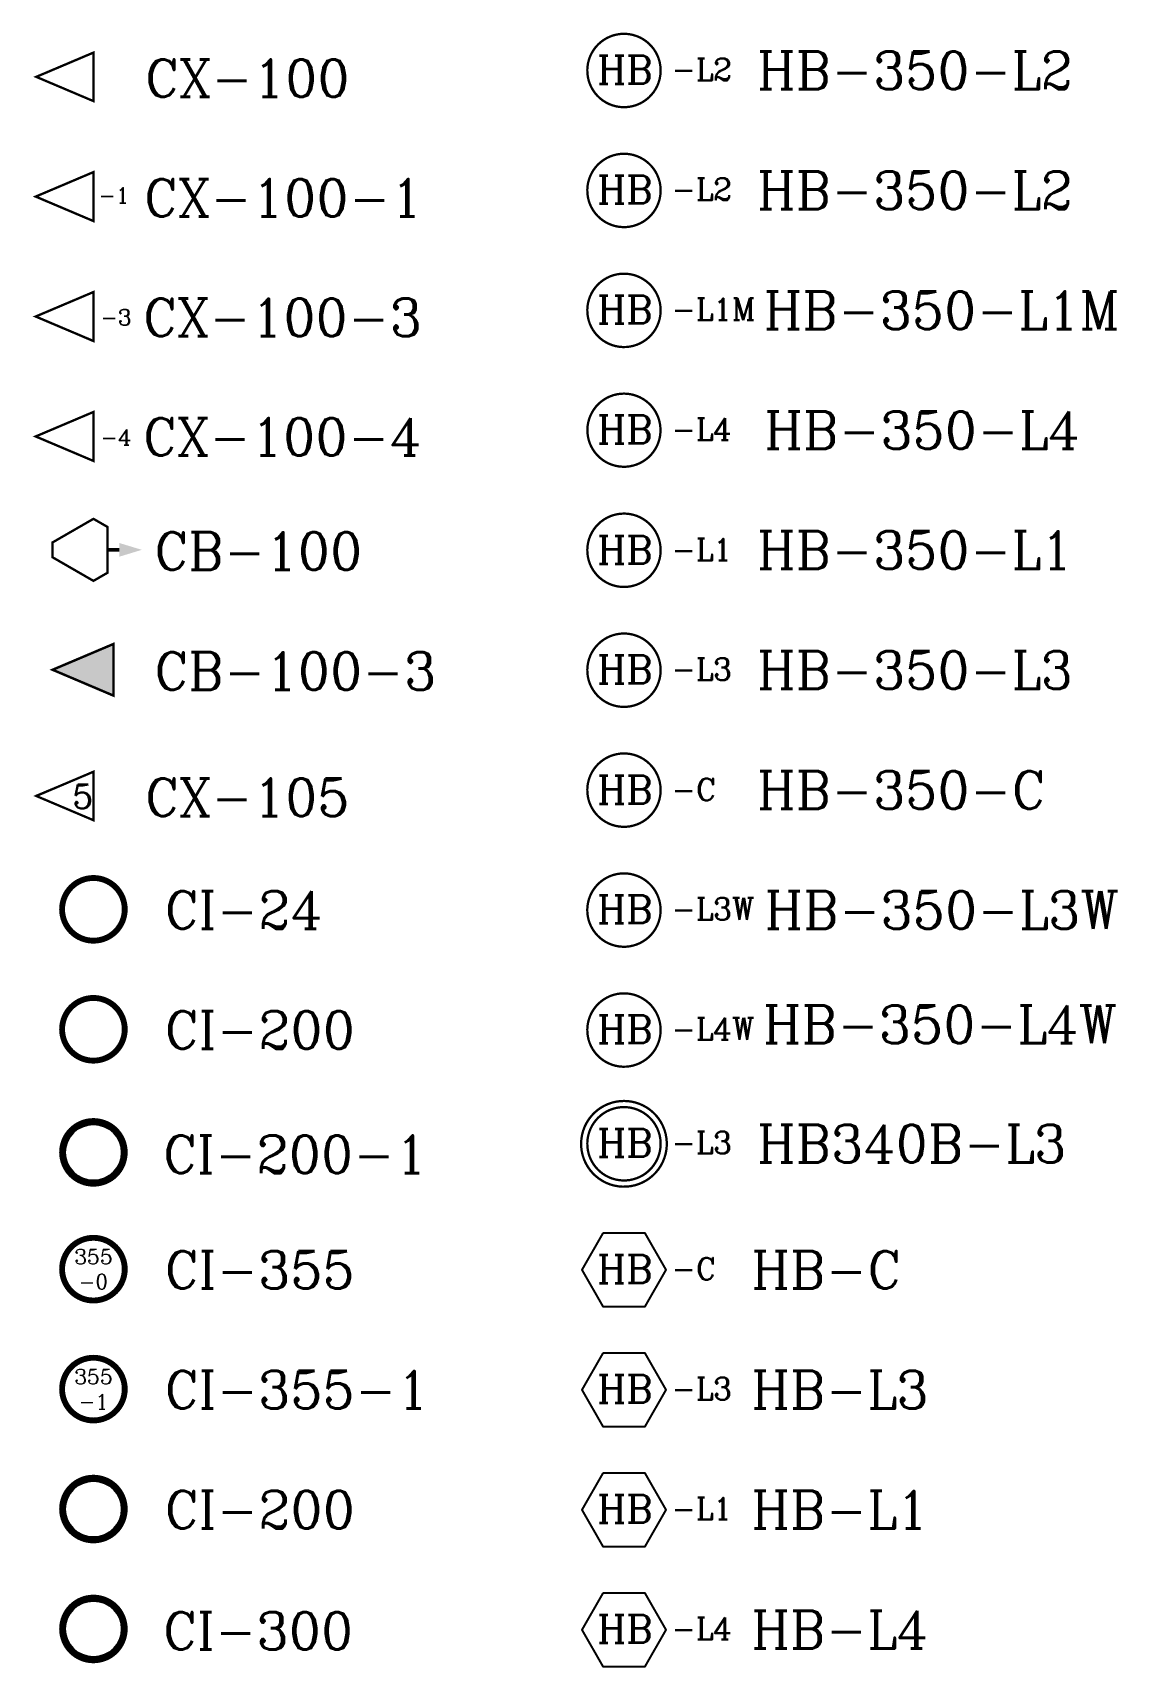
# Paper-space layout 'Analog' of a CAD drawing. Header units: inches. Extents: x 7 to 39, y -6.1 to 16.
# Drawn here: x 7.1 to 10.63, y -0.61 to 4.71 of the extents above; entities that cross this region are included whole.
import ezdxf

# ---------------------------------------------------------------- set-up
doc = ezdxf.new("R2010")
doc.units = ezdxf.units.IN
doc.header["$MEASUREMENT"] = 0
doc.layers.add('WATTSTOPPER', color=160, linetype='Continuous')
doc.styles.add('FSL12-1', font='complex.shx')
doc.styles.add('ROMANC', font='COMPLEX.SHX')
doc.styles.add('WS8th', font='complex.shx', dxfattribs={"height": 0.1875})

# ---------------------------------------------------------------- blocks, each defined once
blk = doc.blocks.new('*U55')
at = {"layer": 'WATTSTOPPER', "linetype": 'Continuous'}
blk.add_hatch(color=256, dxfattribs=at).paths.add_polyline_path([(0.1927, 0.0003), (0.1194, -0.0221), (0.1194, 0.0226)])
at = {"layer": 'WATTSTOPPER', "linetype": 'Continuous', "const_width": 0.00765}
blk.add_lwpolyline([(0.0811, 0.0747), (0.0352, 0.1012), (-0.0978, 0.0245), (-0.0978, -0.024), (0.0352, -0.1007), (0.0811, -0.0742)], close=True, dxfattribs=at)
at = {"layer": 'WATTSTOPPER', "linetype": 'Continuous', "const_width": 0.0127}
blk.add_lwpolyline([(0.0811, 0.0003), (0.1194, 0.0003)], dxfattribs=at)
at = {"layer": 'WATTSTOPPER', "style": 'WS8th'}
blk.add_text('CB-100', height=0.1224, dxfattribs=at).set_placement((0.2335, -0.065))
blk = doc.blocks.new('key_CX-100')
at = {"layer": 'WATTSTOPPER', "linetype": 'Continuous'}
for p, q in [((0.0623, 0.0815), (-0.1239, 0.0026)), ((0.0623, 0.0815), (0.0623, -0.0763)), ((-0.1239, 0.0026), (0.0623, -0.0763))]:
    blk.add_line(p, q, dxfattribs=at)
at = {"layer": 'WATTSTOPPER', "linetype": 'Continuous', "const_width": 0.00757}
blk.add_lwpolyline([(0.0623, 0.0815), (-0.1239, 0.0026), (0.0623, -0.0763)], close=True, dxfattribs=at)
at = {"layer": 'WATTSTOPPER', "style": 'WS8th'}
blk.add_attdef('LEGEND_WATTSTOPPER', (0.2302, -0.0628), '', height=0.1224, dxfattribs=at)
blk = doc.blocks.new('key_CX-100-1')
at = {"layer": 'WATTSTOPPER', "linetype": 'Continuous', "const_width": 0.00765}
blk.add_lwpolyline([(0.0664, 0.081), (-0.1217, 0.0013), (0.0664, -0.0784)], close=True, dxfattribs=at)
at = {"layer": 'WATTSTOPPER', "linetype": 'Continuous', "insert": (0.0824, 0.0308), "char_height": 0.051, "width": 0.736312, "attachment_point": 1, "style": 'FSL12-1'}
blk.add_mtext('-1', dxfattribs=at)
at = {"layer": 'WATTSTOPPER', "style": 'WS8th'}
blk.add_attdef('LEGEND_WATTSTOPPER', (0.2308, -0.064), '', height=0.1224, dxfattribs=at)
blk = doc.blocks.new('key_CX-100-3')
at = {"layer": 'WATTSTOPPER', "linetype": 'Continuous'}
for p, q in [((0.0677, 0.0784), (-0.1204, -0.0013)), ((0.0677, 0.0784), (0.0677, -0.081)), ((-0.1204, -0.0013), (0.0677, -0.081))]:
    blk.add_line(p, q, dxfattribs=at)
at = {"layer": 'WATTSTOPPER', "linetype": 'Continuous', "const_width": 0.00765}
blk.add_lwpolyline([(0.0677, 0.0784), (-0.1204, -0.0013), (0.0677, -0.081)], close=True, dxfattribs=at)
at = {"layer": 'WATTSTOPPER', "linetype": 'Continuous', "insert": (0.0907, 0.0217), "char_height": 0.051, "width": 0.736312, "attachment_point": 1, "style": 'FSL12-1'}
blk.add_mtext('-3', dxfattribs=at)
at = {"layer": 'WATTSTOPPER', "style": 'WS8th'}
blk.add_attdef('LEGEND_WATTSTOPPER', (0.2294, -0.0652), '', height=0.1224, dxfattribs=at)
blk = doc.blocks.new('key_CX-100-4')
at = {"layer": 'WATTSTOPPER', "linetype": 'Continuous', "const_width": 0.00765}
blk.add_lwpolyline([(0.068, 0.0804), (-0.1201, 0.0007), (0.068, -0.079)], close=True, dxfattribs=at)
at = {"layer": 'WATTSTOPPER', "linetype": 'Continuous', "insert": (0.091, 0.0237), "char_height": 0.051, "width": 0.736312, "attachment_point": 1, "style": 'FSL12-1'}
blk.add_mtext('-4', dxfattribs=at)
at = {"layer": 'WATTSTOPPER', "style": 'WS8th'}
blk.add_attdef('LEGEND_WATTSTOPPER', (0.2293, -0.0617), '', height=0.1224, dxfattribs=at)
blk = doc.blocks.new('key_CI-200')
at = {"layer": 'WATTSTOPPER', "linetype": 'Continuous', "const_width": 0.0191}
blk.add_lwpolyline([(0.102, 0, 1), (-0.102, 0, 1)], format="xyb", close=True, dxfattribs=at)
at = {"layer": 'WATTSTOPPER', "linetype": 'Continuous'}
blk.add_circle((0, 0), 0.102, dxfattribs=at)
at = {"layer": 'WATTSTOPPER', "style": 'WS8th'}
blk.add_attdef('LEGEND_WATTSTOPPER', (0.2321, -0.0633), '', height=0.1224, dxfattribs=at)
at = {"layer": 'WATTSTOPPER', "linetype": 'Continuous', "style": 'FSL12-1', "flags": 2}
blk.add_attdef('-0', (-0.0738, -0.0418), '', height=0.0765, dxfattribs=at)
blk = doc.blocks.new('key_CI-200-1')
at = {"layer": 'WATTSTOPPER', "linetype": 'Continuous', "const_width": 0.0191}
blk.add_lwpolyline([(0.102, 0, 1), (-0.102, 0, 1)], format="xyb", close=True, dxfattribs=at)
at = {"layer": 'WATTSTOPPER', "linetype": 'Continuous'}
for radius in [0.102, 0.0918]:
    blk.add_circle((0, 0), radius, dxfattribs=at)
at = {"layer": 'WATTSTOPPER', "style": 'WS8th'}
blk.add_attdef('LEGEND_WATTSTOPPER', (0.2267, -0.0673), '', height=0.1224, dxfattribs=at)
at = {"layer": 'WATTSTOPPER', "linetype": 'Continuous', "style": 'FSL12-1', "flags": 2}
blk.add_attdef('-1', (-0.0664, -0.0376), '', height=0.0689, dxfattribs=at)
blk = doc.blocks.new('key_HB-L3')
at = {"layer": 'WATTSTOPPER'}
blk.add_lwpolyline([(-0.2204, 0.1161), (-0.2892, -0.0032), (-0.2204, -0.1224), (-0.0827, -0.1224), (-0.0138, -0.0032), (-0.0827, 0.1161)], close=True, dxfattribs=at)
at = {"layer": 'WATTSTOPPER', "insert": (-0.2391, 0.0457), "char_height": 0.0918, "width": 0.173135, "attachment_point": 1, "style": 'WS8th'}
blk.add_mtext('HB', dxfattribs=at)
at = {"layer": 'WATTSTOPPER', "linetype": 'Continuous', "insert": (0.0031, 0.0364), "char_height": 0.07172, "width": 1.035439, "attachment_point": 1, "style": 'FSL12-1'}
blk.add_mtext('-L3', dxfattribs=at)
at = {"layer": 'WATTSTOPPER', "style": 'WS8th'}
blk.add_attdef('LEGEND_WATTSTOPPER', (0.2629, -0.0642), '', height=0.1224, dxfattribs=at)
blk = doc.blocks.new('key_HB-L1')
at = {"layer": 'WATTSTOPPER'}
blk.add_lwpolyline([(-0.2204, 0.1161), (-0.2892, -0.0032), (-0.2204, -0.1224), (-0.0827, -0.1224), (-0.0138, -0.0032), (-0.0827, 0.1161)], close=True, dxfattribs=at)
at = {"layer": 'WATTSTOPPER', "insert": (-0.2391, 0.0457), "char_height": 0.0918, "width": 0.173135, "attachment_point": 1, "style": 'WS8th'}
blk.add_mtext('HB', dxfattribs=at)
at = {"layer": 'WATTSTOPPER', "linetype": 'Continuous', "insert": (0.0031, 0.0364), "char_height": 0.07172, "width": 1.035439, "attachment_point": 1, "style": 'FSL12-1'}
blk.add_mtext('-L1', dxfattribs=at)
at = {"layer": 'WATTSTOPPER', "style": 'WS8th'}
blk.add_attdef('LEGEND_WATTSTOPPER', (0.2629, -0.0642), '', height=0.1224, dxfattribs=at)
blk = doc.blocks.new('key_HB-L4')
at = {"layer": 'WATTSTOPPER'}
blk.add_lwpolyline([(-0.2204, 0.1161), (-0.2892, -0.0032), (-0.2204, -0.1224), (-0.0827, -0.1224), (-0.0138, -0.0032), (-0.0827, 0.1161)], close=True, dxfattribs=at)
at = {"layer": 'WATTSTOPPER', "insert": (-0.2391, 0.0457), "char_height": 0.0918, "width": 0.173135, "attachment_point": 1, "style": 'WS8th'}
blk.add_mtext('HB', dxfattribs=at)
at = {"layer": 'WATTSTOPPER', "linetype": 'Continuous', "insert": (0.0031, 0.0364), "char_height": 0.07172, "width": 1.035439, "attachment_point": 1, "style": 'FSL12-1'}
blk.add_mtext('-L4', dxfattribs=at)
at = {"layer": 'WATTSTOPPER', "style": 'WS8th'}
blk.add_attdef('LEGEND_WATTSTOPPER', (0.2629, -0.0642), '', height=0.1224, dxfattribs=at)
blk = doc.blocks.new('key_HB-C')
at = {"layer": 'WATTSTOPPER'}
blk.add_lwpolyline([(-0.2234, 0.1161), (-0.2923, -0.0032), (-0.2234, -0.1224), (-0.0857, -0.1224), (-0.0169, -0.0032), (-0.0857, 0.1161)], close=True, dxfattribs=at)
at = {"layer": 'WATTSTOPPER', "insert": (-0.2422, 0.0457), "char_height": 0.0918, "width": 0.173135, "attachment_point": 1, "style": 'WS8th'}
blk.add_mtext('HB', dxfattribs=at)
at = {"layer": 'WATTSTOPPER', "linetype": 'Continuous', "insert": (0, 0.0364), "char_height": 0.07172, "width": 1.035439, "attachment_point": 1, "style": 'FSL12-1'}
blk.add_mtext('-C', dxfattribs=at)
at = {"layer": 'WATTSTOPPER', "style": 'WS8th'}
blk.add_attdef('LEGEND_WATTSTOPPER', (0.2599, -0.0642), '', height=0.1224, dxfattribs=at)
blk = doc.blocks.new('key_HB-350-L1M')
at = {"layer": 'WATTSTOPPER', "linetype": 'Continuous', "const_width": 0.0075}
blk.add_lwpolyline([(-0.2073, 0.1193, 15.257052), (-0.1764, 0.1152, 0.065543), (-0.2073, 0.1193, 0.879053)], format="xyb", dxfattribs=at)
at = {"layer": 'WATTSTOPPER', "insert": (-0.2949, 0.0488), "char_height": 0.0918, "width": 0.173135, "attachment_point": 1, "style": 'WS8th'}
blk.add_mtext('HB', dxfattribs=at)
at = {"layer": 'WATTSTOPPER', "linetype": 'Continuous', "insert": (-0.0527, 0.0395), "char_height": 0.07172, "width": 1.035439, "attachment_point": 1, "style": 'FSL12-1'}
blk.add_mtext('-L1M', dxfattribs=at)
at = {"layer": 'WATTSTOPPER', "style": 'WS8th'}
blk.add_attdef('LEGEND_WATTSTOPPER', (0.2473, -0.0608), '', height=0.1224, dxfattribs=at)
blk = doc.blocks.new('key_HB-350-L4')
at = {"layer": 'WATTSTOPPER', "linetype": 'Continuous', "const_width": 0.0075}
blk.add_lwpolyline([(-0.231, 0.1193, 15.257052), (-0.2002, 0.1152, 0.065543), (-0.231, 0.1193, 0.879053)], format="xyb", dxfattribs=at)
at = {"layer": 'WATTSTOPPER', "insert": (-0.3186, 0.0488), "char_height": 0.0918, "width": 0.173135, "attachment_point": 1, "style": 'WS8th'}
blk.add_mtext('HB', dxfattribs=at)
at = {"layer": 'WATTSTOPPER', "linetype": 'Continuous', "insert": (-0.0765, 0.0395), "char_height": 0.07172, "width": 1.035439, "attachment_point": 1, "style": 'FSL12-1'}
blk.add_mtext('-L4', dxfattribs=at)
at = {"layer": 'WATTSTOPPER', "style": 'WS8th'}
blk.add_attdef('LEGEND_WATTSTOPPER', (0.2257, -0.0608), '', height=0.1224, dxfattribs=at)
blk = doc.blocks.new('key_HB-350-L1')
at = {"layer": 'WATTSTOPPER', "linetype": 'Continuous', "const_width": 0.0075}
blk.add_lwpolyline([(-0.2073, 0.1193, 15.257052), (-0.1764, 0.1152, 0.065543), (-0.2073, 0.1193, 0.879053)], format="xyb", dxfattribs=at)
at = {"layer": 'WATTSTOPPER', "insert": (-0.2949, 0.0472), "char_height": 0.0918, "width": 0.173135, "attachment_point": 1, "style": 'WS8th'}
blk.add_mtext('HB', dxfattribs=at)
at = {"layer": 'WATTSTOPPER', "linetype": 'Continuous', "insert": (-0.0527, 0.0379), "char_height": 0.07172, "width": 1.035439, "attachment_point": 1, "style": 'FSL12-1'}
blk.add_mtext('-L1', dxfattribs=at)
at = {"layer": 'WATTSTOPPER', "style": 'WS8th'}
blk.add_attdef('LEGEND_WATTSTOPPER', (0.2257, -0.0608), '', height=0.1224, dxfattribs=at)
blk = doc.blocks.new('key_HB-350-L3')
at = {"layer": 'WATTSTOPPER', "linetype": 'Continuous', "const_width": 0.0075}
blk.add_lwpolyline([(-0.2073, 0.1193, 15.257052), (-0.1764, 0.1152, 0.065543), (-0.2073, 0.1193, 0.879053)], format="xyb", dxfattribs=at)
at = {"layer": 'WATTSTOPPER', "insert": (-0.2949, 0.0488), "char_height": 0.0918, "width": 0.173135, "attachment_point": 1, "style": 'WS8th'}
blk.add_mtext('HB', dxfattribs=at)
at = {"layer": 'WATTSTOPPER', "linetype": 'Continuous', "insert": (-0.0527, 0.0395), "char_height": 0.07172, "width": 1.035439, "attachment_point": 1, "style": 'FSL12-1'}
blk.add_mtext('-L3', dxfattribs=at)
at = {"layer": 'WATTSTOPPER', "style": 'WS8th'}
blk.add_attdef('LEGEND_WATTSTOPPER', (0.2257, -0.0608), '', height=0.1224, dxfattribs=at)
blk = doc.blocks.new('key_HB-350-C')
at = {"layer": 'WATTSTOPPER', "linetype": 'Continuous', "const_width": 0.0075}
blk.add_lwpolyline([(-0.2073, 0.1193, 15.257052), (-0.1764, 0.1152, 0.065543), (-0.2073, 0.1193, 0.879053)], format="xyb", dxfattribs=at)
at = {"layer": 'WATTSTOPPER', "insert": (-0.2949, 0.0472), "char_height": 0.0918, "width": 0.173135, "attachment_point": 1, "style": 'WS8th'}
blk.add_mtext('HB', dxfattribs=at)
at = {"layer": 'WATTSTOPPER', "linetype": 'Continuous', "insert": (-0.0527, 0.0379), "char_height": 0.07172, "width": 1.035439, "attachment_point": 1, "style": 'FSL12-1'}
blk.add_mtext('-C', dxfattribs=at)
at = {"layer": 'WATTSTOPPER', "style": 'WS8th'}
blk.add_attdef('LEGEND_WATTSTOPPER', (0.2257, -0.0608), '', height=0.1224, dxfattribs=at)
blk = doc.blocks.new('key_HB-350-L3W')
at = {"layer": 'WATTSTOPPER', "linetype": 'Continuous', "const_width": 0.0075}
blk.add_lwpolyline([(-0.2318, 0.1193, 15.257052), (-0.2009, 0.1152, 0.065543), (-0.2318, 0.1193, 0.879053)], format="xyb", dxfattribs=at)
at = {"layer": 'WATTSTOPPER', "insert": (-0.3194, 0.0488), "char_height": 0.0918, "width": 0.173135, "attachment_point": 1, "style": 'WS8th'}
blk.add_mtext('HB', dxfattribs=at)
at = {"layer": 'WATTSTOPPER', "linetype": 'Continuous', "insert": (-0.0772, 0.0395), "char_height": 0.07172, "width": 1.035439, "attachment_point": 1, "style": 'FSL12-1'}
blk.add_mtext('-L3W', dxfattribs=at)
at = {"layer": 'WATTSTOPPER', "style": 'WS8th'}
blk.add_attdef('LEGEND_WATTSTOPPER', (0.2257, -0.0608), '', height=0.1224, dxfattribs=at)
blk = doc.blocks.new('key_HB-350-L4W')
at = {"layer": 'WATTSTOPPER', "linetype": 'Continuous', "const_width": 0.0075}
blk.add_lwpolyline([(-0.2262, 0.1016, 15.257052), (-0.1953, 0.0975, 0.065543), (-0.2262, 0.1016, 0.879053)], format="xyb", dxfattribs=at)
at = {"layer": 'WATTSTOPPER', "insert": (-0.3138, 0.0311), "char_height": 0.0918, "width": 0.173135, "attachment_point": 1, "style": 'WS8th'}
blk.add_mtext('HB', dxfattribs=at)
at = {"layer": 'WATTSTOPPER', "linetype": 'Continuous', "insert": (-0.0716, 0.0218), "char_height": 0.07172, "width": 1.035439, "attachment_point": 1, "style": 'FSL12-1'}
blk.add_mtext('-L4W', dxfattribs=at)
at = {"layer": 'WATTSTOPPER', "style": 'WS8th'}
blk.add_attdef('LEGEND_WATTSTOPPER', (0.2257, -0.0608), '', height=0.1224, dxfattribs=at)
blk = doc.blocks.new('key_HB-350-L2')
at = {"layer": 'WATTSTOPPER', "linetype": 'Continuous', "const_width": 0.0075}
blk.add_lwpolyline([(-0.2073, 0.1193, 15.257052), (-0.1764, 0.1152, 0.065543), (-0.2073, 0.1193, 0.879053)], format="xyb", dxfattribs=at)
at = {"layer": 'WATTSTOPPER', "insert": (-0.2949, 0.0488), "char_height": 0.0918, "width": 0.173135, "attachment_point": 1, "style": 'WS8th'}
blk.add_mtext('HB', dxfattribs=at)
at = {"layer": 'WATTSTOPPER', "linetype": 'Continuous', "insert": (-0.0527, 0.0395), "char_height": 0.07172, "width": 1.035439, "attachment_point": 1, "style": 'FSL12-1'}
blk.add_mtext('-L2', dxfattribs=at)
at = {"layer": 'WATTSTOPPER', "style": 'WS8th'}
blk.add_attdef('LEGEND_WATTSTOPPER', (0.2257, -0.0608), '', height=0.1224, dxfattribs=at)
blk = doc.blocks.new('key_CI-355')
at = {"layer": 'WATTSTOPPER', "linetype": 'Continuous', "const_width": 0.0191}
blk.add_lwpolyline([(0.102, 0, 1), (-0.102, 0, 1)], format="xyb", close=True, dxfattribs=at)
at = {"layer": 'WATTSTOPPER', "linetype": 'Continuous'}
blk.add_circle((0, 0), 0.102, dxfattribs=at)
at = {"layer": 'WATTSTOPPER', "linetype": 'Continuous', "insert": (0, 0), "char_height": 0.04863, "attachment_point": 5, "style": 'ROMANC'}
blk.add_mtext_dynamic_manual_height_columns('355\\P-0', width=19.124693, gutter_width=202.6838, heights=[0], dxfattribs=at)
at = {"layer": 'WATTSTOPPER', "style": 'WS8th'}
blk.add_attdef('LEGEND_WATTSTOPPER', (0.2321, -0.0633), '', height=0.1224, dxfattribs=at)
blk = doc.blocks.new('key_CI-355-1')
at = {"layer": 'WATTSTOPPER', "linetype": 'Continuous', "const_width": 0.0191}
blk.add_lwpolyline([(0.102, 0, 1), (-0.102, 0, 1)], format="xyb", close=True, dxfattribs=at)
at = {"layer": 'WATTSTOPPER', "linetype": 'Continuous'}
blk.add_circle((0, 0), 0.102, dxfattribs=at)
at = {"layer": 'WATTSTOPPER', "linetype": 'Continuous', "insert": (0, 0), "char_height": 0.04863, "attachment_point": 5, "style": 'ROMANC'}
blk.add_mtext_dynamic_manual_height_columns('355\\P-1', width=19.124693, gutter_width=202.6838, heights=[0], dxfattribs=at)
at = {"layer": 'WATTSTOPPER', "style": 'WS8th'}
blk.add_attdef('LEGEND_WATTSTOPPER', (0.2321, -0.0633), '', height=0.1224, dxfattribs=at)
blk = doc.blocks.new('key_CI-24')
at = {"layer": 'WATTSTOPPER', "linetype": 'Continuous', "const_width": 0.0191}
blk.add_lwpolyline([(0.102, 0, 1), (-0.102, 0, 1)], format="xyb", close=True, dxfattribs=at)
at = {"layer": 'WATTSTOPPER', "linetype": 'Continuous'}
blk.add_circle((0, 0), 0.102, dxfattribs=at)
at = {"layer": 'WATTSTOPPER', "style": 'WS8th'}
blk.add_attdef('LEGEND_WATTSTOPPER', (0.2321, -0.0633), '', height=0.1224, dxfattribs=at)
at = {"layer": 'WATTSTOPPER', "linetype": 'Continuous', "style": 'FSL12-1', "flags": 2}
blk.add_attdef('24', (-0.0738, -0.0418), '', height=0.0765, dxfattribs=at)
blk = doc.blocks.new('key_CI-300-1')
at = {"layer": 'WATTSTOPPER', "linetype": 'Continuous', "const_width": 0.0191}
blk.add_lwpolyline([(0.102, 0, 1), (-0.102, 0, 1)], format="xyb", close=True, dxfattribs=at)
at = {"layer": 'WATTSTOPPER', "linetype": 'Continuous'}
for radius in [0.102, 0.0918]:
    blk.add_circle((0, 0), radius, dxfattribs=at)
at = {"layer": 'WATTSTOPPER', "style": 'WS8th'}
blk.add_attdef('LEGEND_WATTSTOPPER', (0.2267, -0.0673), '', height=0.1224, dxfattribs=at)
at = {"layer": 'WATTSTOPPER', "linetype": 'Continuous', "style": 'FSL12-1', "flags": 2}
blk.add_attdef('-1', (-0.0664, -0.0376), '', height=0.0689, dxfattribs=at)
blk = doc.blocks.new('key_CX-105')
at = {"layer": 'WATTSTOPPER', "linetype": 'Continuous'}
for p, q in [((0.0623, 0.0815), (-0.1239, 0.0026)), ((0.0623, 0.0815), (0.0623, -0.0763)), ((-0.1239, 0.0026), (0.0623, -0.0763))]:
    blk.add_line(p, q, dxfattribs=at)
at = {"layer": 'WATTSTOPPER', "linetype": 'Continuous', "const_width": 0.00757}
blk.add_lwpolyline([(0.0623, 0.0815), (-0.1239, 0.0026), (0.0623, -0.0763)], close=True, dxfattribs=at)
at = {"layer": 'WATTSTOPPER', "linetype": 'Continuous', "style": 'WS8th'}
blk.add_text('5', height=0.0786, dxfattribs=at).set_placement((-0.0059, -0.0383))
at = {"layer": 'WATTSTOPPER', "style": 'WS8th'}
blk.add_attdef('LEGEND_WATTSTOPPER', (0.2302, -0.0628), '', height=0.1224, dxfattribs=at)
blk = doc.blocks.new('key_HB340B-L3')
at = {"layer": 'WATTSTOPPER', "linetype": 'Continuous', "const_width": 0.0075}
blk.add_lwpolyline([(-0.2073, 0.1393, 15.257052), (-0.1712, 0.1345, 0.065543)], format="xyb", close=True, dxfattribs=at)
blk.add_lwpolyline([(-0.2073, 0.1193, 15.257052), (-0.1764, 0.1152, 0.065543), (-0.2073, 0.1193, 0.879053)], format="xyb", dxfattribs=at)
at = {"layer": 'WATTSTOPPER', "insert": (-0.2949, 0.0488), "char_height": 0.0918, "width": 0.173135, "attachment_point": 1, "style": 'WS8th'}
blk.add_mtext('HB', dxfattribs=at)
at = {"layer": 'WATTSTOPPER', "linetype": 'Continuous', "insert": (-0.0527, 0.0395), "char_height": 0.07172, "width": 1.035439, "attachment_point": 1, "style": 'FSL12-1'}
blk.add_mtext('-L3', dxfattribs=at)
at = {"layer": 'WATTSTOPPER', "style": 'WS8th'}
blk.add_attdef('LEGEND_WATTSTOPPER', (0.2257, -0.0608), '', height=0.1224, dxfattribs=at)
blk = doc.blocks.new('key_CB-100-3')
at = {"layer": 'WATTSTOPPER'}
blk.add_hatch(color=256, dxfattribs=at).paths.add_polyline_path([(0.1002, 0.0842), (-0.0978, 0.0003), (0.1002, -0.0837)])
at = {"layer": 'WATTSTOPPER', "const_width": 0.00806}
blk.add_lwpolyline([(0.1002, -0.0837), (-0.0978, 0.0003), (0.1002, 0.0842)], close=True, dxfattribs=at)
at = {"layer": 'WATTSTOPPER', "style": 'WS8th'}
blk.add_text('CB-100-3', height=0.1224, dxfattribs=at).set_placement((0.2335, -0.065))
blk = doc.blocks.new('key_CI-300')
at = {"layer": 'WATTSTOPPER', "linetype": 'Continuous', "const_width": 0.0191}
blk.add_lwpolyline([(0.102, 0, 1), (-0.102, 0, 1)], format="xyb", close=True, dxfattribs=at)
at = {"layer": 'WATTSTOPPER', "linetype": 'Continuous'}
for radius in [0.102, 0.0918]:
    blk.add_circle((0, 0), radius, dxfattribs=at)
at = {"layer": 'WATTSTOPPER', "style": 'WS8th'}
blk.add_attdef('LEGEND_WATTSTOPPER', (0.2267, -0.0673), '', height=0.1224, dxfattribs=at)
at = {"layer": 'WATTSTOPPER', "linetype": 'Continuous', "style": 'FSL12-1', "flags": 2}
blk.add_attdef('-1', (-0.0664, -0.0376), '', height=0.0689, dxfattribs=at)

psp = doc.layouts.new('Analog')

# ---------------------------------------------------------------- block references
at = {"layer": 'WATTSTOPPER'}
for name, p, values in [('key_HB-350-L2', (9.2313, 4.5841), {'LEGEND_WATTSTOPPER': 'HB-350-L2'}), ('key_CX-100', (7.2343, 4.5607), {'LEGEND_WATTSTOPPER': 'CX-100'}), ('key_HB-350-L2', (9.2313, 4.1938), {'LEGEND_WATTSTOPPER': 'HB-350-L2'}), ('key_CX-100-1', (7.2302, 4.1724), {'LEGEND_WATTSTOPPER': 'CX-100-1'}), ('key_HB-350-L1M', (9.2313, 3.8035), {'LEGEND_WATTSTOPPER': 'HB-350-L1M'}), ('key_CX-100-3', (7.2289, 3.7847), {'LEGEND_WATTSTOPPER': 'CX-100-3'}), ('key_HB-350-L4', (9.255, 3.4132), {'LEGEND_WATTSTOPPER': 'HB-350-L4'}), ('key_CX-100-4', (7.2286, 3.3924), {'LEGEND_WATTSTOPPER': 'CX-100-4'}), ('key_HB-350-L1', (9.2313, 3.0228), {'LEGEND_WATTSTOPPER': 'HB-350-L1'}), ('key_HB-350-L3', (9.2313, 2.6325), {'LEGEND_WATTSTOPPER': 'HB-350-L3'}), ('key_HB-350-C', (9.2313, 2.2422), {'LEGEND_WATTSTOPPER': 'HB-350-C'}), ('key_CX-105', (7.2343, 2.2205), {'LEGEND_WATTSTOPPER': 'CX-105'}), ('key_HB-350-L3W', (9.2557, 1.8519), {'LEGEND_WATTSTOPPER': 'HB-350-L3W'}), ('key_HB-350-L4W', (9.2502, 1.4792), {'LEGEND_WATTSTOPPER': 'HB-350-L4W'}), ('key_HB340B-L3', (9.2313, 1.0913), {'LEGEND_WATTSTOPPER': 'HB340B-L3'}), ('key_HB-C', (9.1785, 0.6841), {'LEGEND_WATTSTOPPER': 'HB-C'}), ('key_CI-355', (7.2965, 0.6832), {'LEGEND_WATTSTOPPER': 'CI-355'}), ('key_CI-355-1', (7.2965, 0.2929), {'LEGEND_WATTSTOPPER': 'CI-355-1'}), ('key_HB-L3', (9.1755, 0.2938), {'LEGEND_WATTSTOPPER': 'HB-L3'}), ('key_HB-L1', (9.1755, -0.0965), {'LEGEND_WATTSTOPPER': 'HB-L1'}), ('key_HB-L4', (9.1755, -0.4869), {'LEGEND_WATTSTOPPER': 'HB-L4'})]:
    psp.add_blockref(name, p, dxfattribs=at).add_auto_attribs(values)
for name, p in [('*U55', (7.2614, 3.0238)), ('key_CB-100-3', (7.2614, 2.6335))]:
    psp.add_blockref(name, p, dxfattribs=at)
ref = psp.add_blockref('key_CI-24', (7.2965, 1.8542), dxfattribs=at)
ref.add_attrib('LEGEND_WATTSTOPPER', 'CI-24', (7.5287, 1.7909), dxfattribs={"height": 0.1224, "style": 'WS8th'})
ref = psp.add_blockref('key_CI-200', (7.2965, 1.4638), dxfattribs=at)
ref.add_attrib('LEGEND_WATTSTOPPER', 'CI-200', (7.5287, 1.4005), dxfattribs={"height": 0.1224, "style": 'WS8th'})
ref = psp.add_blockref('key_CI-200-1', (7.2965, 1.0633), dxfattribs=at)
ref.add_attrib('LEGEND_WATTSTOPPER', 'CI-200-1', (7.5232, 0.9961), dxfattribs={"height": 0.1224, "style": 'WS8th'})
ref = psp.add_blockref('key_CI-300-1', (7.2965, -0.0974), dxfattribs=at)
ref.add_attrib('LEGEND_WATTSTOPPER', 'CI-200', (7.5287, -0.1607), dxfattribs={"height": 0.1224, "style": 'WS8th'})
ref = psp.add_blockref('key_CI-300', (7.2965, -0.4877), dxfattribs=at)
ref.add_attrib('LEGEND_WATTSTOPPER', 'CI-300', (7.5232, -0.555), dxfattribs={"height": 0.1224, "style": 'WS8th'})

doc.saveas('drawing.dxf')
